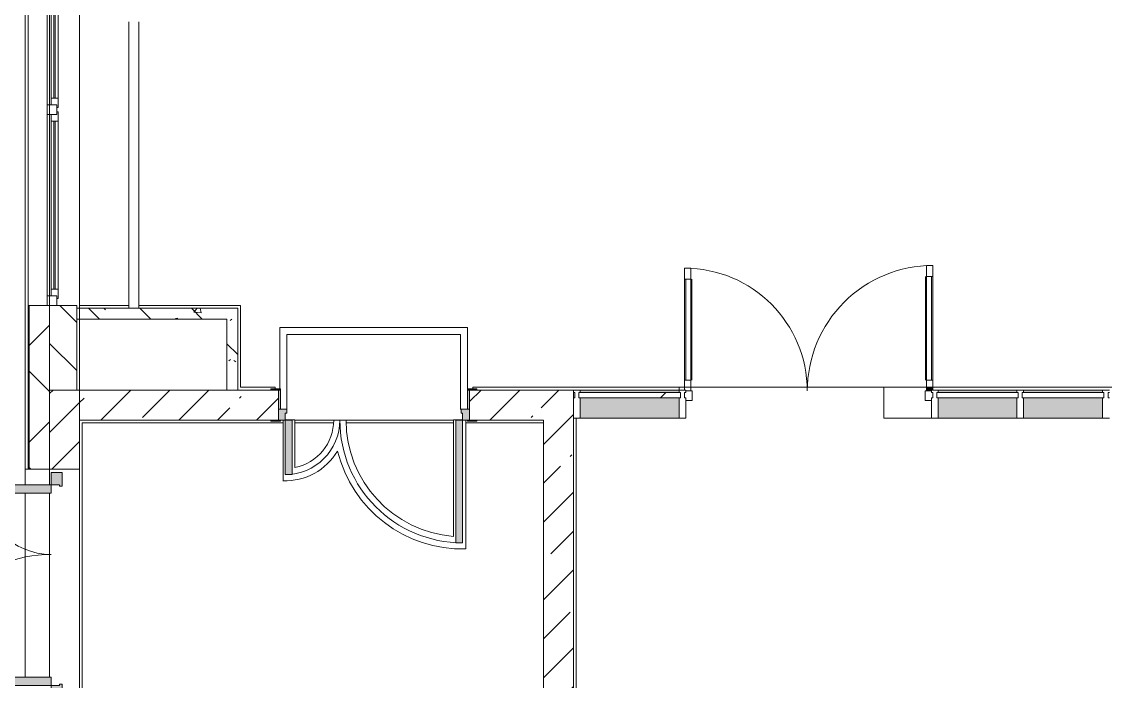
# Model space of a CAD drawing. Header units: millimetres. Extents: x 81494 to 296443, y -8553 to 29000.
# Drawn here: x 169119 to 177063, y 5765 to 10600 of the extents above; entities that cross this region are included whole.
import ezdxf

# ---------------------------------------------------------------- set-up
doc = ezdxf.new("R2010")
doc.units = ezdxf.units.MM
for name, color, linetype, lineweight, true_color in [('A-DETL-GENF-3', 7, 'Continuous', 5, 0xaaaaaa), ('A-DETL-GENF-4', 7, 'Continuous', 5, 0xe2e2e2), ('A-DOOR-5', 7, 'Continuous', 5, 0xe2e2e2), ('A-DOOR-6', 7, 'Continuous', 5, 0xaaaaaa), ('A-DOOR-FRAM-4', 7, 'Continuous', 5, 0xe2e2e2), ('A-DOOR-FRAM-5', 7, 'Continuous', 5, 0xaaaaaa), ('A-FLOR-2', 7, 'Continuous', 5, 0xaaaaaa), ('A-GLAZ-CWMG-3', 7, 'Continuous', 5, 0x383e42), ('I-WALL-5', 7, 'Continuous', 5, 0x787878)]:
    doc.layers.add(name, color=color, linetype=linetype, lineweight=lineweight, true_color=true_color)
for name, color, linetype, lineweight in [('A-GLAZ-3', 7, 'Continuous', 5), ('A-GLAZ-CURT-2', 7, 'Continuous', 5), ('A-GLAZ-CWMG-2', 7, 'Continuous', 5), ('A-WALL', 7, 'Continuous', 9), ('A-WALL-4', 7, 'Continuous', 5), ('I-WALL-3', 7, 'Continuous', 5), ('Оси', 7, 'Continuous', 9)]:
    doc.layers.add(name, color=color, linetype=linetype, lineweight=lineweight)
pattern_1 = [(45, (169433.17, 0), (-285.123, 285.123), []), (45, (169718.3, 0), (-285.123, 285.123), [504.031, -100.806, 16.764, -84.042])]
pattern_2 = [(135, (169433.17, 0), (-377.17, -377.17), [533.4, -88.9, 17.78, -88.9]), (135, (169433.17, 376.94), (-377.17, -377.17), []), (50, (169433.17, 0), (637.645, -55.787), [66.675, -733.425]), (355, (169433.2, 0), (-123.35, 668.7), [53.34, -586.74]), (100.451, (169486.3, -4.65), (514.3, 612.91), [56.665, -623.315]), (46.184, (169433.2, 177.8), (948.78, -147.15), [100.01, -1100.14]), (96.636, (169512.2, 165.5), (830.91, 866), [85, -934.97]), (351.184, (169433.2, 177.8), (830.92, 865.99), [80.01, -880.11]), (21, (169522.07, 133.35), (530.65, -357.928), [66.675, -733.425]), (326, (169522.1, 133.35), (216.31, 644.66), [53.34, -586.74]), (71.451, (169566.3, 103.5), (746.96, 286.724), [56.665, -623.315]), (37.5, (169433.17, 0), (10.8105, 295.9426), [16.764, -562.864, 16.764, -578.866, -588.962]), (37.5, (169433.17, 0), (10.8105, 295.9426), [-1175.258, 16.764, -572.198]), (7.5, (169433.17, 0), (233.869, 350.632), [16.764, -322.834, 16.764, -549.529, -224.472]), (7.5, (169433.17, 0), (233.869, 350.632), [-905.89, 16.764, -207.708]), (327.5, (169234.92, 0), (474.568, -20.051), [16.764, -205.486, 16.764, -676.656, -920.115]), (327.5, (169234.92, 0), (474.568, -20.051), [-915.67, 16.764, -903.35]), (317.5, (169146.02, 0), (518.452, 88.993), [16.764, -272.16, 16.764, -443.738, -653.415]), (317.5, (169146.02, 0), (518.452, 88.993), [-749.427, 16.764, -636.65])]

# ---------------------------------------------------------------- blocks, each defined once
blk = doc.blocks.new('120_Окно_СКБ_2Ст - 120_Окно_СКБ_2Ст 2300х2500 _мал створка справа_-22272277-1_3_4_птичка')
at = {"layer": 'A-GLAZ-3'}
for p, q in [((-1150, -127), (-1150, -57)), ((-1150, -57), (-1080, -57)), ((1150, -57), (-1150, -57)), ((-1080, -57), (-1080, -127)), ((250, -127), (250, -57)), ((250, -57), (320, -57)), ((320, -57), (320, -127)), ((1080, -127), (1080, -57)), ((1080, -57), (1150, -57)), ((1150, -57), (1150, -127)), ((-1080, -127), (-1150, -127)), ((-1150, -127), (-1100, -127)), ((-1080, -127), (-1100, -127)), ((-1100, -127), (-1100, -137)), ((-1100, -137), (270, -137)), ((270, -137), (-1100, -137)), ((250, -87), (-1080, -87)), ((-1080, -87), (-1080, -127)), ((-1030, -137), (-1030, -87)), ((-1030, -107), (200, -107)), ((200, -117), (-1030, -117)), ((200, -137), (200, -87)), ((250, -127), (250, -87)), ((320, -127), (250, -127)), ((270, -127), (250, -127)), ((270, -127), (300, -127)), ((270, -137), (270, -127)), ((320, -127), (300, -127)), ((300, -127), (300, -137)), ((300, -137), (1100, -137)), ((1100, -137), (300, -137)), ((1080, -87), (320, -87)), ((320, -87), (320, -127)), ((370, -137), (370, -87)), ((370, -107), (1030, -107)), ((1030, -117), (370, -117)), ((1030, -137), (1030, -87)), ((1080, -127), (1080, -87)), ((1150, -127), (1080, -127)), ((1100, -127), (1080, -127)), ((1100, -127), (1150, -127)), ((1100, -137), (1100, -127))]:
    blk.add_line(p, q, dxfattribs=at)
blk = doc.blocks.new('110_Дверь_СКБ_2Ст - Д-1 Лестничная клетка EIS60-24280000-1_3_4_птичка')
at = {"layer": 'A-DOOR-5'}
for points in [[(-637.5, 1010), (-637.5, 110), (-587.5, 110), (-587.5, 1010), (-617.3, 1010)], [(639.2, 510), (612.5, 510), (612.5, 110), (662.5, 110), (662.5, 510)], [(702.2, 30), (697.5, 30), (702.2, -110), (712.5, -110), (712.5, 30), (706.7, 30)]]:
    blk.add_hatch(color=256, dxfattribs=at).paths.add_polyline_path(points)
h = blk.add_hatch(color=256, dxfattribs=at)
h.paths.add_polyline_path([(712.5, 110), (662.5, 109.3), (662.5, 60), (652.5, 60), (652.5, 30), (712.5, 30)])
h.paths.add_polyline_path([(-687.5, 110), (-685.4, 30), (-627.5, 31.7), (-627.5, 60), (-637.5, 60), (-637.5, 110), (-685.4, 110)])
at = {"layer": 'A-DOOR-FRAM-4'}
for points in [[(-685.4, 118), (-742.5, 118), (-742.5, 110), (-672.5, 110), (-672.5, 118)], [(706.7, 118), (697.5, 118), (697.5, 110), (767.5, 110), (767.5, 118), (712.5, 118)], [(-687.5, 30), (-685.4, -110), (-672.5, -110), (-673.1, 30), (-685.4, 30)], [(-687.5, -110), (-742.5, -110), (-742.5, -118), (-672.5, -118), (-673.1, -110), (-685.4, -110)], [(767.5, -110), (697.5, -110), (702.2, -118), (767.5, -118)]]:
    blk.add_hatch(color=256, dxfattribs=at).paths.add_polyline_path(points)
at = {"layer": 'A-DOOR-6'}
for p, q in [((-637.5, 1010), (-637.5, 110)), ((-587.5, 1010), (-637.5, 1010)), ((-587.5, 110), (-587.5, 1010)), ((662.5, 510), (612.5, 510)), ((612.5, 510), (612.5, 110)), ((662.5, 110), (662.5, 510)), ((-637.5, 110), (-587.5, 110)), ((612.5, 110), (662.5, 110))]:
    blk.add_line(p, q, dxfattribs=at)
for centre, radius, start, end in [((-637.5, 110), 900, 0, 90), ((662.5, 110), 400, 90, 180)]:
    blk.add_arc(centre, radius, start, end, dxfattribs=at)
at = {"layer": 'A-DOOR-FRAM-5'}
for p, q in [((-672.5, 118), (-742.5, 118)), ((-742.5, 118), (-742.5, 110)), ((-742.5, 110), (-672.5, 110)), ((-637.5, 110), (-687.5, 110)), ((-687.5, 110), (-687.5, 30)), ((-672.5, 110), (-672.5, 118)), ((-637.5, 60), (-637.5, 110)), ((662.5, 110), (662.5, 60)), ((712.5, 110), (662.5, 110)), ((767.5, 118), (697.5, 118)), ((697.5, 118), (697.5, 110)), ((697.5, 110), (767.5, 110)), ((712.5, 30), (712.5, 110)), ((767.5, 110), (767.5, 118)), ((-687.5, 30), (-627.5, 30)), ((-672.5, 30), (-687.5, 30)), ((-687.5, 30), (-687.5, -110)), ((-672.5, -110), (-672.5, 30)), ((-627.5, 60), (-637.5, 60)), ((-627.5, 30), (-627.5, 60)), ((662.5, 60), (652.5, 60)), ((652.5, 60), (652.5, 30)), ((652.5, 30), (712.5, 30)), ((712.5, 30), (697.5, 30)), ((697.5, 30), (697.5, -110)), ((712.5, -110), (712.5, 30)), ((-672.5, -110), (-742.5, -110)), ((-742.5, -110), (-742.5, -118)), ((-742.5, -118), (-672.5, -118)), ((-687.5, -110), (-672.5, -110)), ((-672.5, -118), (-672.5, -110)), ((697.5, -110), (712.5, -110)), ((767.5, -110), (697.5, -110)), ((697.5, -110), (697.5, -118)), ((697.5, -118), (767.5, -118)), ((767.5, -118), (767.5, -110))]:
    blk.add_line(p, q, dxfattribs=at)
blk = doc.blocks.new('110_Дверь_СКБ_2Ст_Наружная - ДН-1_л__ Двухстворчатая 1350 х3200 _ЛК_ в свету с верхним остеклением 2-22796854-1_3_4_птичка')
at = {"layer": 'A-DOOR-5'}
for points in [[(-715.5, 869), (-715.5, -91), (-655.5, -91), (-655.5, 869)], [(694.5, -79), (694.5, -91), (754.5, -91), (754.5, 419), (694.5, 419), (694.5, -12.6)]]:
    blk.add_hatch(color=256, dxfattribs=at).paths.add_polyline_path(points)
h = blk.add_hatch(color=256, dxfattribs=at)
h.paths.add_polyline_path([(-805.5, -171), (-705.5, -171), (-705.5, -151), (-715.5, -151), (-715.5, -91), (-805.5, -91)])
h.paths.add_polyline_path([(744.5, -171), (844.5, -171), (844.5, -91), (754.5, -91), (754.5, -151), (744.5, -151)])
at = {"layer": 'A-DOOR-6'}
for p, q in [((-715.5, 869), (-715.5, -91)), ((-655.5, 869), (-715.5, 869)), ((-655.5, -91), (-655.5, 869)), ((754.5, 419), (694.5, 419)), ((694.5, 419), (694.5, -91)), ((754.5, -91), (754.5, 419)), ((-715.5, -91), (-655.5, -91)), ((694.5, -91), (754.5, -91))]:
    blk.add_line(p, q, dxfattribs=at)
for centre, radius, start, end in [((-715.5, -91), 960, 0, 90), ((754.5, -91), 510, 90, 180)]:
    blk.add_arc(centre, radius, start, end, dxfattribs=at)
at = {"layer": 'A-DOOR-FRAM-5'}
for p, q in [((-715.5, -91), (-805.5, -91)), ((-805.5, -91), (-805.5, -171)), ((-715.5, -151), (-715.5, -91)), ((-705.5, -151), (-715.5, -151)), ((-705.5, -171), (-705.5, -151)), ((754.5, -151), (744.5, -151)), ((744.5, -151), (744.5, -171)), ((754.5, -91), (754.5, -151)), ((844.5, -91), (754.5, -91)), ((844.5, -171), (844.5, -91)), ((-805.5, -171), (-705.5, -171)), ((744.5, -171), (844.5, -171))]:
    blk.add_line(p, q, dxfattribs=at)
blk = doc.blocks.new('Системная панель - Стекло - 40мм-31924845-1_3_4_птичка')
at = {"layer": 'A-GLAZ-CURT-2'}
for p, q in [((300, 40), (-300, 40)), ((-300, 40), (-300, 0)), ((-300, 0), (300, 0)), ((300, 0), (300, 40))]:
    blk.add_line(p, q, dxfattribs=at)
blk = doc.blocks.new('Прямоугольный импост - Импост структурный с накладкой - 190мм-31923628-1_3_4_птичка')
at = {"layer": 'A-GLAZ-CWMG-3'}
for points in [[(7610, 7883), (7610, 7900), (7030, 7900), (7030, 7883)], [(7610, 7693), (7610, 7843), (7030, 7843), (7030, 7693)]]:
    blk.add_hatch(color=256, dxfattribs=at).paths.add_polyline_path(points)
at = {"layer": 'A-GLAZ-CWMG-2'}
for p, q in [((7030, 7900), (7610, 7900)), ((7030, 7693), (7610, 7693))]:
    blk.add_line(p, q, dxfattribs=at)
blk = doc.blocks.new('Прямоугольный импост - Импост структурный с накладкой - 190мм-31924846-1_3_4_птичка')
at = {"layer": 'A-GLAZ-CWMG-2'}
for p, q in [((-50, 0), (-50, 17)), ((-50, 17), (0, 17)), ((-40, 0), (-50, 0)), ((-40, -40), (-40, 0)), ((0, 0), (-10, 0)), ((-10, 0), (-10, -40)), ((0, 17), (0, 0)), ((-50, -190), (-50, -40)), ((-50, -40), (-40, -40)), ((-10, -40), (0, -40)), ((0, -40), (0, -190)), ((0, -190), (-50, -190))]:
    blk.add_line(p, q, dxfattribs=at)
blk = doc.blocks.new('Прямоугольный импост - Импост структурный с накладкой - 190мм-31924841-1_3_4_птичка')
at = {"layer": 'A-GLAZ-CWMG-2'}
for p, q in [((-25, 0), (-25, 17)), ((-25, 17), (25, 17)), ((-15, 0), (-25, 0)), ((-15, -40), (-15, 0)), ((25, 0), (15, 0)), ((15, 0), (15, -40)), ((25, 17), (25, 0)), ((-25, -190), (-25, -40)), ((-25, -40), (-15, -40)), ((15, -40), (25, -40)), ((25, -40), (25, -190)), ((25, -190), (-25, -190))]:
    blk.add_line(p, q, dxfattribs=at)
blk = doc.blocks.new('Прямоугольный импост - Импост структурный с накладкой - 190мм-32633541-1_3_4_птичка')
at = {"layer": 'A-GLAZ-CWMG-2'}
for p, q in [((0, 17), (-50, 17)), ((-50, 17), (-50, 0)), ((-50, 0), (-40, 0)), ((-40, 0), (-40, -40)), ((-10, -40), (-10, 0)), ((-10, 0), (0, 0)), ((-40, -40), (-50, -40)), ((-50, -40), (-50, -190)), ((0, -40), (-10, -40)), ((-50, -190), (0, -190))]:
    blk.add_line(p, q, dxfattribs=at)
blk = doc.blocks.new('Системная панель - Стекло - 40мм-31924851-1_3_4_птичка')
at = {"layer": 'A-GLAZ-CURT-2'}
for p, q in [((297.5, 40), (-297.5, 40)), ((-297.5, 40), (-297.5, 0)), ((-297.5, 0), (297.5, 0)), ((297.5, 0), (297.5, 40))]:
    blk.add_line(p, q, dxfattribs=at)
blk = doc.blocks.new('Дверь_Витражная_остекление_ - ДВН_CОШ в витраже В-6-31924853-1_3_4_птичка')
at = {"layer": 'A-DETL-GENF-4'}
blk.add_hatch(color=256, dxfattribs=at).paths.add_polyline_path([(-900, -10), (-900, -17), (-910, -17), (-910, -37), (-865, -37), (-865, -10)])
at = {"layer": 'A-DETL-GENF-3'}
for p, q in [((-900, 60), (-855, 60)), ((-855, 60), (-855, -10)), ((900, 60), (855, 60)), ((855, 60), (855, -10)), ((-910, -930), (-910, -17)), ((-910, -17), (-910, -930)), ((-865, -10), (-900, -10)), ((-865, -10), (-900, -10)), ((-855, -10), (-900, -10)), ((-865, -930), (-865, -10)), ((-865, -930), (-865, -10)), ((855, -10), (900, -10)), ((865, -10), (900, -10)), ((865, -910), (865, -10)), ((865, -10), (865, -910)), ((900, -10), (865, -10)), ((910, -910), (910, -17)), ((910, -910), (910, -17)), ((-910, -90), (-865, -90)), ((-900, -850), (-900, -90)), ((-856, -850), (-856, -90)), ((856, -830), (856, -90)), ((910, -90), (865, -90)), ((900, -830), (900, -90)), ((-910, -850), (-865, -850)), ((910, -830), (865, -830)), ((-910, -930), (-865, -930)), ((-910, -930), (-865, -930)), ((910, -910), (865, -910)), ((865, -910), (910, -910))]:
    blk.add_line(p, q, dxfattribs=at)
at = {"layer": 'A-DOOR-6'}
for p, q in [((-910, -930), (-910, -17)), ((910, -910), (910, -17))]:
    blk.add_line(p, q, dxfattribs=at)
for centre, radius, start, end in [((-910, -10), 920, 270, 0), ((910, -10), 900, 180, 270)]:
    blk.add_arc(centre, radius, start, end, dxfattribs=at)
blk = doc.blocks.new('Системная панель - Стекло - 40мм-31924990-1_3_4_птичка')
at = {"layer": 'A-GLAZ-CURT-2'}
h = blk.add_hatch(dxfattribs=at)
h.set_pattern_fill('FP_213', color=256, style=0, pattern_type=2)
h.set_pattern_definition([(225, (4642.5, 7383), (1414.2, -1414.2), [1000, -3000]), (225, (5642.5, 7883), (1414.2, -1414.2), [3000, -1000]), (225, (3642.5, 8383), (1414.2, -1414.2), [1000, -3000])])
h.paths.add_polyline_path([(-372.5, 40), (-372.5, 0), (372.5, 0), (372.5, 40), (-362.5, 40)])
for p, q in [((372.5, 40), (-372.5, 40)), ((-372.5, 40), (-372.5, 0)), ((-372.5, 0), (372.5, 0)), ((372.5, 0), (372.5, 40))]:
    blk.add_line(p, q, dxfattribs=at)
blk = doc.blocks.new('Прямоугольный импост - Импост структурный с накладкой - 190мм-23800918-1_3_4_птичка')
at = {"layer": 'A-GLAZ-CWMG-3'}
for points in [[(3780, 7883), (4505, 7883), (4505, 7900), (3780, 7900)], [(3780, 7693), (4505, 7693), (4505, 7843), (3780, 7843)]]:
    blk.add_hatch(color=256, dxfattribs=at).paths.add_polyline_path(points)
at = {"layer": 'A-GLAZ-CWMG-2'}
for p, q in [((3780, 7900), (4505, 7900)), ((3780, 7693), (4505, 7693))]:
    blk.add_line(p, q, dxfattribs=at)
blk = doc.blocks.new('Прямоугольный импост - Импост структурный с накладкой - 190мм-31923825-1_3_4_птичка')
at = {"layer": 'A-GLAZ-CWMG-3'}
for points in [[(6980, 7883), (6980, 7900), (6405, 7900), (6405, 7883), (6780, 7883)], [(6980, 7693), (6980, 7843), (6405, 7843), (6405, 7693), (6678.2, 7693)]]:
    blk.add_hatch(color=256, dxfattribs=at).paths.add_polyline_path(points)
at = {"layer": 'A-GLAZ-CWMG-2'}
for p, q in [((6405, 7900), (6980, 7900)), ((6405, 7693), (6980, 7693))]:
    blk.add_line(p, q, dxfattribs=at)
blk = doc.blocks.new('Прямоугольный импост - Импост структурный с накладкой - 190мм-31924844-1_3_4_птичка')
at = {"layer": 'A-GLAZ-CWMG-2'}
for p, q in [((-25, 0), (-25, 17)), ((-25, 17), (25, 17)), ((-15, 0), (-25, 0)), ((-15, -40), (-15, 0)), ((25, 0), (15, 0)), ((15, 0), (15, -40)), ((25, 17), (25, 0)), ((-25, -190), (-25, -40)), ((-25, -40), (-15, -40)), ((15, -40), (25, -40)), ((25, -40), (25, -190)), ((25, -190), (-25, -190))]:
    blk.add_line(p, q, dxfattribs=at)
blk = doc.blocks.new('Зашивка приборов отопления14 - Зашивка приборов отопления-33280456-1_3_4_птичка')
at = {"layer": 'A-WALL-4'}
for p, q in [((37471.9, 23439), (35371.9, 23439)), ((35371.9, 23079), (37471.9, 23079)), ((37471.9, 23079), (35371.9, 23079)), ((35371.9, 23004), (37471.9, 23004))]:
    blk.add_line(p, q, dxfattribs=at)

msp = doc.modelspace()

# ---------------------------------------------------------------- hatches: boundary and pattern name
at = {"layer": 'A-WALL-4'}
h = msp.add_hatch(dxfattribs=at)
h.set_pattern_fill('FP_116', color=256, style=0, pattern_type=2)
h.set_pattern_definition([(45, (169433.17, 0), (-353.553, 353.553), []), (135, (169433.17, 0), (-353.553, -353.553), [])])
h.paths.add_polyline_path([(169323.2, -100), (169323.2, 3670), (169173.2, 3670), (169173.2, -100)])
h.paths.add_polyline_path([(169173.2, 5220), (169323.2, 5220), (169323.2, 5620), (169173.2, 5620), (169173.2, 5520)])
h.paths.add_polyline_path([(169323.2, 7320), (169323.2, 8520), (169173.2, 8520), (169173.2, 7320)])
h.paths.add_polyline_path([(169233.8, 10820), (169323.2, 10820), (169323.2, 12220), (169173.2, 12220), (169173.2, 10820)])
h.paths.add_polyline_path([(169278.9, 13120), (169323.2, 13120), (169322.6, 15350), (169173.2, 15350), (169173.2, 13120)])
h = msp.add_hatch(dxfattribs=at)
h.set_pattern_fill('FP_127', color=256, style=0, pattern_type=2)
h.set_pattern_definition([(135, (169433.17, 0), (-176.7767, -176.7767), [])])
h.paths.add_polyline_path([(169523.2, 7900), (169523.2, 8520), (169323.2, 8520), (169323.2, 7900)])
h.paths.add_polyline_path([(169323.2, 10820), (169523.2, 10820), (169523.2, 10900), (169323.2, 10900)])
h.paths.add_polyline_path([(169488.9, 11400), (169523.2, 11400), (169523.2, 12220), (169323.2, 12220), (169323.2, 11400)])
h.paths.add_polyline_path([(169435.3, 13120), (169523.2, 13120), (169523.2, 14700), (169323.2, 14700), (169323.2, 13120), (169432.5, 13120)])
at = {"layer": 'I-WALL-3'}
h = msp.add_hatch(dxfattribs=at)
h.set_pattern_fill('FP_96', color=256, style=0, pattern_type=2)
h.set_pattern_definition(pattern_1)
h.paths.add_polyline_path([(169543.2, -100), (169543.2, 3670), (169323.2, 3670), (169323.2, -100)])
h.paths.add_polyline_path([(169323.2, 5220), (169543.2, 5220), (169543.2, 5620), (169323.2, 5620), (169323.2, 5400)])
h.paths.add_polyline_path([(169323.2, 7320), (169543.2, 7320), (169543.2, 7900), (169323.2, 7900), (169323.2, 7877.1)])
h = msp.add_hatch(dxfattribs=at)
h.set_pattern_fill('FP_96', color=256, style=0, pattern_type=2)
h.set_pattern_definition(pattern_1)
h.paths.add_polyline_path([(172943.2, 7680), (172943.2, 7900), (172401.4, 7900), (172401.4, 7680), (172456.4, 7680)])
h.paths.add_polyline_path([(170543.2, 7680), (171001.4, 7680), (171001.4, 7900), (169543.2, 7900), (169543.2, 7680), (169563.2, 7680)])
h = msp.add_hatch(dxfattribs=at)
h.set_pattern_fill('FP_96', color=256, style=0, pattern_type=2)
h.set_pattern_definition(pattern_1)
h.paths.add_polyline_path([(172943.2, 120), (173163.2, 120), (173163.2, 7900), (172943.2, 7900), (172943.2, 147.3)])
at = {"layer": 'I-WALL-5'}
h = msp.add_hatch(dxfattribs=at)
h.set_pattern_fill('FP_125', color=256, style=0, pattern_type=2)
h.set_pattern_definition(pattern_2)
h.paths.add_polyline_path([(169543.2, 8420), (170623.2, 8420), (170623.2, 8500), (169523.2, 8500), (169523.2, 8420)])
h = msp.add_hatch(dxfattribs=at)
h.set_pattern_fill('FP_125', color=256, style=0, pattern_type=2)
h.set_pattern_definition(pattern_2)
h.paths.add_polyline_path([(170703.2, 7900), (170703.2, 8500), (170623.2, 8500), (170623.2, 7900)])

# ---------------------------------------------------------------- linework, layer by layer
at = {"layer": 'A-FLOR-2'}
for p, q in [((169543.2, 10600), (169543.2, 8520)), ((169903.2, 8520), (169903.2, 10600)), ((169543.2, 8520), (169903.2, 8520)), ((169978.2, 8520), (170723.2, 8520)), ((170723.2, 8520), (170723.2, 7920)), ((171011.7, 8358.3), (171011.7, 7908)), ((172387, 8358.3), (171011.7, 8358.3)), ((172387, 7908), (172387, 8358.3)), ((171061.7, 7758.3), (171061.7, 8308.3)), ((171061.7, 8308.3), (172337, 8308.3)), ((172337, 8308.3), (172337, 7758.3)), ((170723.2, 7920), (170976.4, 7920)), ((170976.4, 7920), (170976.4, 7908)), ((172426.4, 7908), (172426.4, 7920)), ((172426.4, 7920), (185173.2, 7920)), ((173938.2, 7920), (173938.2, 7900)), ((175438.2, 7693), (175438.2, 7920)), ((171034.5, 7660), (169563.2, 7660)), ((169563.2, 7660), (169563.2, 5520)), ((171034.5, 7680), (171034.5, 7235.3)), ((171121.5, 7680.7), (171051.4, 7680.7)), ((171121.5, 7332), (171121.5, 7680.7)), ((171121.5, 7680), (171406.4, 7680)), ((171404.7, 7660), (171121.5, 7660)), ((171496.4, 7680), (171406.4, 7680)), ((171496.4, 7680), (172284.8, 7680)), ((172284.8, 7660), (171497.5, 7660)), ((172351.4, 7680.7), (172284.8, 7680.7)), ((172284.8, 7680.7), (172284.8, 6827.6)), ((172374.8, 6735.3), (172374.8, 7680)), ((172943.2, 7660), (172374.8, 7660)), ((173183.2, 7693), (173183.2, 520)), ((175788.2, 7693), (175438.2, 7693))]:
    msp.add_line(p, q, dxfattribs=at)
for centre, radius, start, end in [((171051.4, 7680), 355, 281.38448, 360), ((172351.4, 7680), 855, 180, 265.5304), ((171051.4, 7680), 445, 267.81908, 329.31464), ((172351.4, 7680), 945, 193.90489, 271.41706)]:
    msp.add_arc(centre, radius, start, end, dxfattribs=at)
at = {"layer": 'A-WALL'}
for p, q in [((169170.2, 8520), (169170.2, 7320)), ((169173.2, 8520), (169173.2, 7320)), ((169323.2, 7320), (169323.2, 8520)), ((169523.2, 8500), (169523.2, 8420)), ((169523.2, 7900), (169323.2, 7900)), ((170623.2, 7900), (170703.2, 7900))]:
    msp.add_line(p, q, dxfattribs=at)
at = {"layer": 'A-WALL-4'}
for p, q in [((169143.2, 7205), (169143.2, 15380)), ((169165.2, 15358), (169165.2, 7320)), ((169323.2, 10820), (169323.2, 8520)), ((169523.2, 8520), (169165.2, 8520)), ((169523.2, 8500), (169523.2, 8520)), ((169523.2, 7900), (169523.2, 8420)), ((169143.2, 7320), (169323.2, 7320)), ((169323.2, 7320), (169323.2, 7205)), ((169143.2, 5795), (169143.2, 7145)), ((169323.2, 7145), (169323.2, 5795))]:
    msp.add_line(p, q, dxfattribs=at)
at = {"layer": 'I-WALL-3'}
for p, q in [((169543.2, 10900), (169543.2, 8500)), ((170703.2, 8500), (169523.2, 8500)), ((170703.2, 7900), (170703.2, 8500)), ((169523.2, 8420), (170623.2, 8420)), ((169543.2, 8420), (169543.2, 7900)), ((170623.2, 8420), (170623.2, 7900)), ((170623.2, 7900), (169523.2, 7900)), ((170946.4, 7900), (170703.2, 7900)), ((173163.2, 7900), (172456.4, 7900)), ((173163.2, -100), (173163.2, 7900)), ((169543.2, 7680), (170946.4, 7680)), ((169543.2, 7680), (169543.2, 5520)), ((172456.4, 7680), (172943.2, 7680)), ((172943.2, 7680), (172943.2, 535)), ((169323.2, 7320), (169543.2, 7320)), ((169323.2, 7205), (169323.2, 7320)), ((169323.2, 5795), (169323.2, 7145))]:
    msp.add_line(p, q, dxfattribs=at)
at = {"layer": 'Оси'}
msp.add_line((169543.2, 5439), (169543.2, 15380), dxfattribs=at)

# ---------------------------------------------------------------- block references
at = {"layer": 'A-DOOR-6'}
for name, p, rotation in [('Дверь_Витражная_остекление_ - ДВН_CОШ в витраже В-6-31924853-1_3_4_птичка', (174888.2, 7883), 180), ('110_Дверь_СКБ_2Ст - Д-1 Лестничная клетка EIS60-24280000-1_3_4_птичка', (171713.9, 7790), 180), ('110_Дверь_СКБ_2Ст_Наружная - ДН-1_л__ Двухстворчатая 1350 х3200 _ЛК_ в свету с верхним остеклением 2-22796854-1_3_4_птичка', (169244.2, 6450.5), 89.99999999999991)]:
    msp.add_blockref(name, p, dxfattribs=dict(at, rotation=rotation))
at = {"layer": 'A-GLAZ-3', "rotation": 89.99999999999991}
msp.add_blockref('120_Окно_СКБ_2Ст - 120_Окно_СКБ_2Ст 2300х2500 _мал створка справа_-22272277-1_3_4_птичка', (169248.2, 9670), dxfattribs=at)
at = {"layer": 'A-GLAZ-CURT-2', "rotation": 180}
for name, p in [('Системная панель - Стекло - 40мм-31924990-1_3_4_птичка', (173575.7, 7883)), ('Системная панель - Стекло - 40мм-31924851-1_3_4_птичка', (176125.7, 7883)), ('Системная панель - Стекло - 40мм-31924845-1_3_4_птичка', (176753.2, 7883))]:
    msp.add_blockref(name, p, dxfattribs=at)
at = {"layer": 'A-GLAZ-CWMG-2', "extrusion": (0, 0, -1)}
for name, p in [('Прямоугольный импост - Импост структурный с накладкой - 190мм-31924846-1_3_4_птичка', (-173163.2, 7883)), ('Прямоугольный импост - Импост структурный с накладкой - 190мм-31924841-1_3_4_птичка', (-173963.2, 7883)), ('Прямоугольный импост - Импост структурный с накладкой - 190мм-31924841-1_3_4_птичка', (-175813.2, 7883)), ('Прямоугольный импост - Импост структурный с накладкой - 190мм-31924844-1_3_4_птичка', (-176438.2, 7883))]:
    msp.add_blockref(name, p, dxfattribs=at)
at = {"layer": 'A-GLAZ-CWMG-2'}
for name, p in [('Прямоугольный импост - Импост структурный с накладкой - 190мм-23800918-1_3_4_птичка', (169433.2, 0)), ('Прямоугольный импост - Импост структурный с накладкой - 190мм-31923825-1_3_4_птичка', (169433.2, 0)), ('Прямоугольный импост - Импост структурный с накладкой - 190мм-31923628-1_3_4_птичка', (169433.2, 0)), ('Прямоугольный импост - Импост структурный с накладкой - 190мм-32633541-1_3_4_птичка', (177093.2, 7883))]:
    msp.add_blockref(name, p, dxfattribs=at)
at = {"layer": 'A-WALL-4', "rotation": 90.0000000000001}
msp.add_blockref('Зашивка приборов отопления14 - Зашивка приборов отопления-33280456-1_3_4_птичка', (192982.2, -26871.9), dxfattribs=at)

doc.saveas('drawing.dxf')
